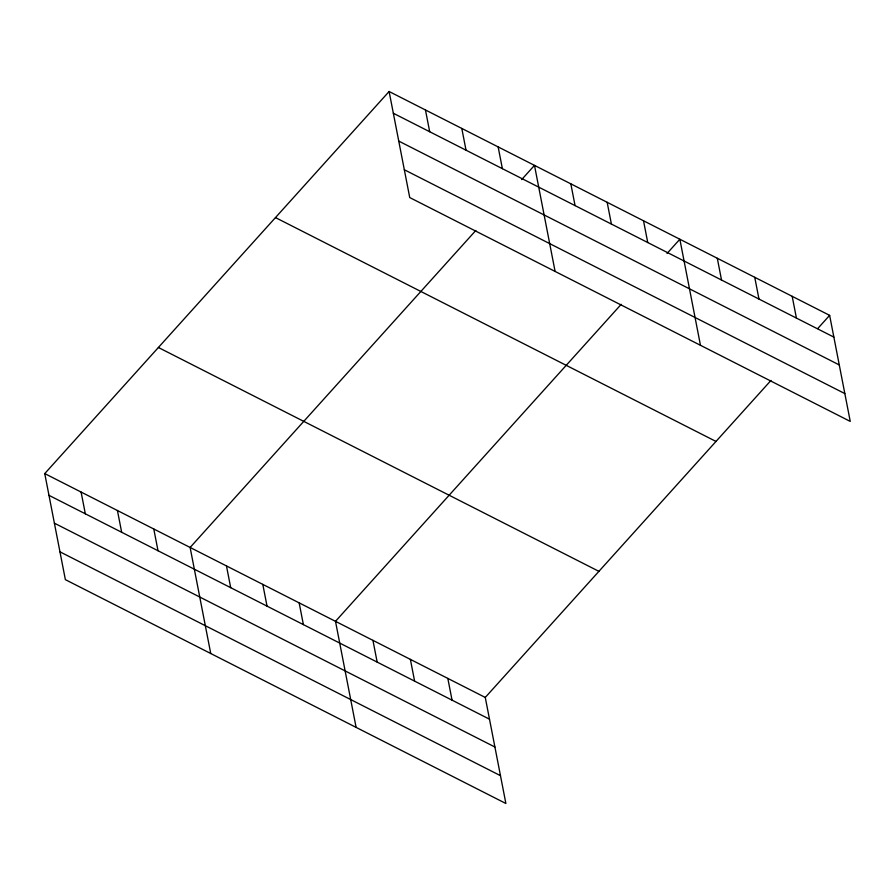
<?xml version="1.0" encoding="UTF-8"?>
<svg xmlns="http://www.w3.org/2000/svg" width="895" height="895" viewBox="0 0 895 895"><rect width="100%" height="100%" fill="white"/><g stroke="black" fill="none" stroke-linecap="round" stroke-linejoin="round"><path stroke-width="1.34" d="M44.75 473.589L485.269 697.44L505.888 803.497L65.369 579.647L44.75 473.589L389.112 91.503L829.631 315.353L850.25 421.411L409.731 197.56L389.112 91.503M475.838 230.451L190.12 547.46L210.739 653.518M521.651 179.604L534.483 165.374L555.101 271.431M621.208 304.322L335.491 621.32L356.109 727.389M667.032 253.475L679.853 239.245L700.472 345.302M485.269 697.44L770.975 380.431M817.717 328.577L829.631 315.353M393.341 113.262L833.86 337.113M398.756 141.086L839.275 364.936M404.327 169.748L844.846 393.599M275.47 217.586L715.989 441.436M158.393 347.495L598.912 571.346M48.979 495.338L489.498 719.188M54.382 523.161L494.901 747.012M59.954 551.823L500.473 775.674M792.187 296.323L796.416 318.083M754.742 277.305L758.971 299.053M717.298 258.275L721.527 280.034M643.516 220.774L647.745 242.534M607.168 202.315L611.397 224.063M570.831 183.844L575.06 205.604M498.146 146.903L502.375 168.663M461.798 128.444L466.026 150.192M425.461 109.973L429.689 131.733M447.824 678.41L452.053 700.17M410.38 659.38L414.609 681.14M372.935 640.35L377.164 662.11M299.154 602.861L303.383 624.62M262.806 584.39L267.034 606.15M226.469 565.92L230.697 587.679M153.783 528.99L158.012 550.749M117.435 510.519L121.664 532.279M81.098 492.049L85.327 513.808"/></g></svg>
